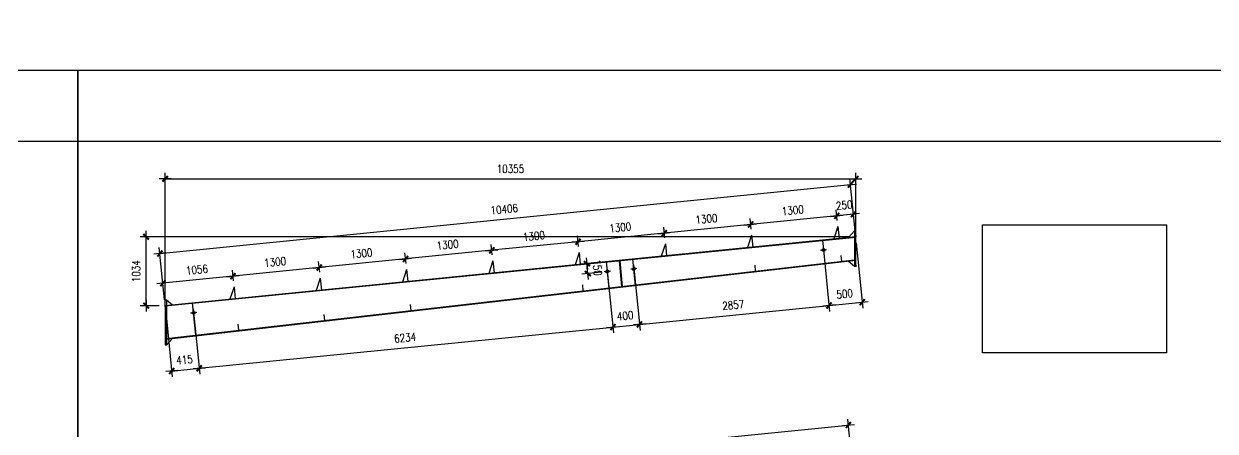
# Model space of a CAD drawing. Header units: millimetres. Extents: x 2287919 to 2522484, y -1845182 to -1736911.
# Drawn here: x 2450396 to 2468260, y -1804669 to -1798552 of the extents above; entities that cross this region are included whole.
import ezdxf

# ---------------------------------------------------------------- set-up
doc = ezdxf.new("R2010")
doc.units = ezdxf.units.MM
doc.header["$LTSCALE"] = 1000
doc.header["$PDMODE"] = 34
doc.styles.add('DIM_FONT', font='simplex.shx', dxfattribs={"width": 0.8, "bigfont": 'hztxt.shx'})
doc.dimstyles.new('WGH(1)', dxfattribs={"dimscale": 1.2, "dimtxt": 100, "dimasz": 0.5, "dimexe": 75, "dimexo": 75, "dimgap": 75, "dimtad": 1, "dimdec": 0, "dimzin": 0, "dimdsep": 46, "dimtxsty": 'DIM_FONT', "dimblk1": '_DIMX', "dimblk2": '_DIMX', "dimsah": 1, "dimcen": 0.09, "dimclrd": 3, "dimclre": 3, "dimclrt": 7, "dimadec": 0, "dimazin": 0, "dimtfac": 1, "dimtdec": 0, "dimtix": 1, "dimtmove": 2, "dimatfit": 3, "dimldrblk": '_DIMX', "dimfxl": 1, "dimtolj": 1, "dimtzin": 0, "dimarcsym": 0})

# ---------------------------------------------------------------- blocks, each defined once
blk = doc.blocks.new('_DIMX')
blk.add_line((-150, 0), (150, 0))
at = {"const_width": 50}
blk.add_lwpolyline([(-70, -70), (70, 70)], dxfattribs=at)
blk = doc.blocks.new('*D945')
at = {"color": 3, "lineweight": -2}
for p, q in [((2452524, -1802874), (2452622, -1803855)), ((2452937, -1802833), (2453035, -1803814)), ((2452614, -1803765), (2453025, -1803724))]:
    blk.add_line(p, q, dxfattribs=at)
at = {"layer": 'Defpoints', "color": 0}
for p in [(2452928, -1802743), (2452516, -1802784), (2453026, -1803724)]:
    blk.add_point(p, dxfattribs=at)
at = {"color": 3, "lineweight": -2, "xscale": 0.6, "yscale": 0.6, "zscale": 0.6}
for p, rotation in [((2452614, -1803766), 185.703750052774), ((2453026, -1803724), 5.703750052773997)]:
    blk.add_blockref('_DIMX', p, dxfattribs=dict(at, rotation=rotation))
at = {"color": 7, "insert": (2452805, -1803596), "char_height": 120, "attachment_point": 5, "rotation": 5.7038, "style": 'DIM_FONT'}
blk.add_mtext('\\A1;415', dxfattribs=at)
blk = doc.blocks.new('*D946')
at = {"color": 3, "lineweight": -2}
for p, q in [((2459140, -1802213), (2459238, -1803194)), ((2452937, -1802833), (2453035, -1803814)), ((2453027, -1803724), (2459229, -1803105))]:
    blk.add_line(p, q, dxfattribs=at)
at = {"layer": 'Defpoints', "color": 0}
for p in [(2459131, -1802123), (2452928, -1802743), (2459229, -1803105)]:
    blk.add_point(p, dxfattribs=at)
at = {"color": 3, "lineweight": -2, "xscale": 0.6, "yscale": 0.6, "zscale": 0.6}
for p, rotation in [((2459229, -1803105), 5.70375005276298), ((2453026, -1803724), 185.703750052763)]:
    blk.add_blockref('_DIMX', p, dxfattribs=dict(at, rotation=rotation))
at = {"color": 7, "insert": (2456113, -1803265), "char_height": 120, "attachment_point": 5, "rotation": 5.7038, "style": 'DIM_FONT'}
blk.add_mtext('\\A1;6234', dxfattribs=at)
blk = doc.blocks.new('*D947')
at = {"color": 3, "lineweight": -2}
for p, q in [((2459140, -1802213), (2459238, -1803194)), ((2459538, -1802173), (2459636, -1803155)), ((2459229, -1803105), (2459228, -1803105)), ((2459229, -1803105), (2459627, -1803065)), ((2459628, -1803065), (2459628, -1803065))]:
    blk.add_line(p, q, dxfattribs=at)
at = {"layer": 'Defpoints', "color": 0}
for p in [(2459131, -1802123), (2459529, -1802084), (2459627, -1803065)]:
    blk.add_point(p, dxfattribs=at)
at = {"color": 3, "lineweight": -2, "xscale": 0.6, "yscale": 0.6, "zscale": 0.6}
for p, rotation in [((2459229, -1803105), 5.703750052762971), ((2459627, -1803065), 185.703750052763)]:
    blk.add_blockref('_DIMX', p, dxfattribs=dict(at, rotation=rotation))
at = {"color": 7, "insert": (2459413, -1802936), "char_height": 120, "attachment_point": 5, "rotation": 5.7038, "style": 'DIM_FONT'}
blk.add_mtext('\\A1;400', dxfattribs=at)
blk = doc.blocks.new('*D948')
at = {"color": 3, "lineweight": -2}
for p, q in [((2462381, -1801889), (2462479, -1802871)), ((2459538, -1802173), (2459636, -1803155)), ((2459628, -1803065), (2462470, -1802781))]:
    blk.add_line(p, q, dxfattribs=at)
at = {"layer": 'Defpoints', "color": 0}
for p in [(2462372, -1801800), (2459529, -1802084), (2462470, -1802781)]:
    blk.add_point(p, dxfattribs=at)
at = {"color": 3, "lineweight": -2, "xscale": 0.6, "yscale": 0.6, "zscale": 0.6}
for p, rotation in [((2462470, -1802781), 5.70375005276298), ((2459627, -1803065), 185.703750052763)]:
    blk.add_blockref('_DIMX', p, dxfattribs=dict(at, rotation=rotation))
at = {"color": 7, "insert": (2461034, -1802774), "char_height": 120, "attachment_point": 5, "rotation": 5.7038, "style": 'DIM_FONT'}
blk.add_mtext('\\A1;2857', dxfattribs=at)
blk = doc.blocks.new('*D949')
at = {"color": 3, "lineweight": -2}
for p, q in [((2462879, -1801840), (2462977, -1802821)), ((2462381, -1801889), (2462479, -1802871)), ((2462471, -1802781), (2462967, -1802731))]:
    blk.add_line(p, q, dxfattribs=at)
at = {"layer": 'Defpoints', "color": 0}
for p in [(2462372, -1801800), (2462870, -1801750), (2462968, -1802731)]:
    blk.add_point(p, dxfattribs=at)
at = {"color": 3, "lineweight": -2, "xscale": 0.6, "yscale": 0.6, "zscale": 0.6}
for p, rotation in [((2462470, -1802781), 185.703750052763), ((2462968, -1802731), 5.70375005276298)]:
    blk.add_blockref('_DIMX', p, dxfattribs=dict(at, rotation=rotation))
at = {"color": 7, "insert": (2462704, -1802607), "char_height": 120, "attachment_point": 5, "rotation": 5.7038, "style": 'DIM_FONT'}
blk.add_mtext('\\A1;500', dxfattribs=at)
blk = doc.blocks.new('*D950')
at = {"color": 3, "lineweight": -2}
for p, q in [((2462843, -1801481), (2462827, -1801322)), ((2462594, -1801506), (2462578, -1801347)), ((2462587, -1801436), (2462586, -1801436)), ((2462836, -1801411), (2462587, -1801436)), ((2462837, -1801411), (2462837, -1801411))]:
    blk.add_line(p, q, dxfattribs=at)
at = {"layer": 'Defpoints', "color": 0}
for p in [(2462587, -1801436), (2462603, -1801596), (2462852, -1801571)]:
    blk.add_point(p, dxfattribs=at)
at = {"color": 3, "lineweight": -2, "xscale": 0.6, "yscale": 0.6, "zscale": 0.6}
for p, rotation in [((2462587, -1801436), 5.703750052739113), ((2462836, -1801411), 185.7037500527391)]:
    blk.add_blockref('_DIMX', p, dxfattribs=dict(at, rotation=rotation))
at = {"color": 7, "insert": (2462697, -1801275), "char_height": 120, "attachment_point": 5, "rotation": 5.7038, "style": 'DIM_FONT'}
blk.add_mtext('\\A1;250', dxfattribs=at)
blk = doc.blocks.new('*D951')
at = {"color": 3, "lineweight": -2}
for p, q in [((2461301, -1801635), (2461285, -1801476)), ((2462587, -1801436), (2461294, -1801565)), ((2462594, -1801506), (2462578, -1801347))]:
    blk.add_line(p, q, dxfattribs=at)
at = {"layer": 'Defpoints', "color": 0}
for p in [(2461294, -1801565), (2462603, -1801596), (2461310, -1801725)]:
    blk.add_point(p, dxfattribs=at)
at = {"color": 3, "lineweight": -2, "xscale": 0.6, "yscale": 0.6, "zscale": 0.6}
for p, rotation in [((2461294, -1801565), 185.7037500527391), ((2462587, -1801436), 5.703750052739149)]:
    blk.add_blockref('_DIMX', p, dxfattribs=dict(at, rotation=rotation))
at = {"color": 7, "insert": (2461926, -1801352), "char_height": 120, "attachment_point": 5, "rotation": 5.7038, "style": 'DIM_FONT'}
blk.add_mtext('\\A1;1300', dxfattribs=at)
blk = doc.blocks.new('*D952')
at = {"color": 3, "lineweight": -2}
for p, q in [((2461301, -1801635), (2461285, -1801476)), ((2460007, -1801765), (2459991, -1801605)), ((2461293, -1801566), (2460001, -1801695))]:
    blk.add_line(p, q, dxfattribs=at)
at = {"layer": 'Defpoints', "color": 0}
for p in [(2460000, -1801695), (2460016, -1801854), (2461310, -1801725)]:
    blk.add_point(p, dxfattribs=at)
at = {"color": 3, "lineweight": -2, "xscale": 0.6, "yscale": 0.6, "zscale": 0.6}
for p, rotation in [((2461294, -1801565), 5.703750052739149), ((2460000, -1801695), 185.7037500527391)]:
    blk.add_blockref('_DIMX', p, dxfattribs=dict(at, rotation=rotation))
at = {"color": 7, "insert": (2460632, -1801481), "char_height": 120, "attachment_point": 5, "rotation": 5.7038, "style": 'DIM_FONT'}
blk.add_mtext('\\A1;1300', dxfattribs=at)
blk = doc.blocks.new('*D953')
at = {"color": 3, "lineweight": -2}
for p, q in [((2460007, -1801765), (2459991, -1801605)), ((2458714, -1801894), (2458698, -1801734)), ((2460000, -1801695), (2458707, -1801824))]:
    blk.add_line(p, q, dxfattribs=at)
at = {"layer": 'Defpoints', "color": 0}
for p in [(2458707, -1801824), (2460016, -1801854), (2458723, -1801983)]:
    blk.add_point(p, dxfattribs=at)
at = {"color": 3, "lineweight": -2, "xscale": 0.6, "yscale": 0.6, "zscale": 0.6}
for p, rotation in [((2460000, -1801695), 5.703750052739149), ((2458707, -1801824), 185.7037500527391)]:
    blk.add_blockref('_DIMX', p, dxfattribs=dict(at, rotation=rotation))
at = {"color": 7, "insert": (2459339, -1801610), "char_height": 120, "attachment_point": 5, "rotation": 5.7038, "style": 'DIM_FONT'}
blk.add_mtext('\\A1;1300', dxfattribs=at)
blk = doc.blocks.new('*D954')
at = {"color": 3, "lineweight": -2}
for p, q in [((2457420, -1802023), (2457404, -1801864)), ((2458706, -1801824), (2457414, -1801953)), ((2458714, -1801894), (2458698, -1801734))]:
    blk.add_line(p, q, dxfattribs=at)
at = {"layer": 'Defpoints', "color": 0}
for p in [(2457413, -1801953), (2458723, -1801983), (2457429, -1802113)]:
    blk.add_point(p, dxfattribs=at)
at = {"color": 3, "lineweight": -2, "xscale": 0.6, "yscale": 0.6, "zscale": 0.6}
for p, rotation in [((2458707, -1801824), 5.703750052739149), ((2457413, -1801953), 185.7037500527391)]:
    blk.add_blockref('_DIMX', p, dxfattribs=dict(at, rotation=rotation))
at = {"color": 7, "insert": (2458045, -1801739), "char_height": 120, "attachment_point": 5, "rotation": 5.7038, "style": 'DIM_FONT'}
blk.add_mtext('\\A1;1300', dxfattribs=at)
blk = doc.blocks.new('*D955')
at = {"color": 3, "lineweight": -2}
for p, q in [((2457420, -1802023), (2457404, -1801864)), ((2456127, -1802152), (2456111, -1801993)), ((2457413, -1801953), (2456120, -1802082))]:
    blk.add_line(p, q, dxfattribs=at)
at = {"layer": 'Defpoints', "color": 0}
for p in [(2456120, -1802082), (2457429, -1802113), (2456136, -1802242)]:
    blk.add_point(p, dxfattribs=at)
at = {"color": 3, "lineweight": -2, "xscale": 0.6, "yscale": 0.6, "zscale": 0.6}
for p, rotation in [((2456120, -1802082), 185.7037500527391), ((2457413, -1801953), 5.703750052739149)]:
    blk.add_blockref('_DIMX', p, dxfattribs=dict(at, rotation=rotation))
at = {"color": 7, "insert": (2456751, -1801868), "char_height": 120, "attachment_point": 5, "rotation": 5.7038, "style": 'DIM_FONT'}
blk.add_mtext('\\A1;1300', dxfattribs=at)
blk = doc.blocks.new('*D956')
at = {"color": 3, "lineweight": -2}
for p, q in [((2456127, -1802152), (2456111, -1801993)), ((2454833, -1802281), (2454817, -1802122)), ((2456119, -1802082), (2454827, -1802211))]:
    blk.add_line(p, q, dxfattribs=at)
at = {"layer": 'Defpoints', "color": 0}
for p in [(2454826, -1802211), (2454842, -1802371), (2456136, -1802242)]:
    blk.add_point(p, dxfattribs=at)
at = {"color": 3, "lineweight": -2, "xscale": 0.6, "yscale": 0.6, "zscale": 0.6}
for p, rotation in [((2456120, -1802082), 5.703750052739149), ((2454826, -1802211), 185.7037500527391)]:
    blk.add_blockref('_DIMX', p, dxfattribs=dict(at, rotation=rotation))
at = {"color": 7, "insert": (2455458, -1801998), "char_height": 120, "attachment_point": 5, "rotation": 5.7038, "style": 'DIM_FONT'}
blk.add_mtext('\\A1;1300', dxfattribs=at)
blk = doc.blocks.new('*D957')
at = {"color": 3, "lineweight": -2}
for p, q in [((2454825, -1802212), (2453533, -1802341)), ((2454833, -1802281), (2454817, -1802122)), ((2453539, -1802411), (2453524, -1802251))]:
    blk.add_line(p, q, dxfattribs=at)
at = {"layer": 'Defpoints', "color": 0}
for p in [(2453532, -1802341), (2454842, -1802371), (2453548, -1802500)]:
    blk.add_point(p, dxfattribs=at)
at = {"color": 3, "lineweight": -2, "xscale": 0.6, "yscale": 0.6, "zscale": 0.6}
for p, rotation in [((2454826, -1802211), 5.703750052739149), ((2453532, -1802341), 185.7037500527391)]:
    blk.add_blockref('_DIMX', p, dxfattribs=dict(at, rotation=rotation))
at = {"color": 7, "insert": (2454164, -1802127), "char_height": 120, "attachment_point": 5, "rotation": 5.7038, "style": 'DIM_FONT'}
blk.add_mtext('\\A1;1300', dxfattribs=at)
blk = doc.blocks.new('*D958')
at = {"color": 3, "lineweight": -2}
for p, q in [((2452507, -1802695), (2452473, -1802356)), ((2453532, -1802341), (2452482, -1802446)), ((2453539, -1802411), (2453524, -1802251))]:
    blk.add_line(p, q, dxfattribs=at)
at = {"layer": 'Defpoints', "color": 0}
for p in [(2452482, -1802446), (2453548, -1802500), (2452516, -1802784)]:
    blk.add_point(p, dxfattribs=at)
at = {"color": 3, "lineweight": -2, "xscale": 0.6, "yscale": 0.6, "zscale": 0.6}
for p, rotation in [((2452482, -1802446), 185.7037500527391), ((2453532, -1802341), 5.703750052739149)]:
    blk.add_blockref('_DIMX', p, dxfattribs=dict(at, rotation=rotation))
at = {"color": 7, "insert": (2452992, -1802244), "char_height": 120, "attachment_point": 5, "rotation": 5.7038, "style": 'DIM_FONT'}
blk.add_mtext('\\A1;1056', dxfattribs=at)
blk = doc.blocks.new('*D959')
at = {"color": 3, "lineweight": -2}
for p, q in [((2452515.5, -1802694.200965), (2452515.5, -1800790)), ((2462870, -1801660), (2462870, -1800790)), ((2452516.1, -1800880), (2462869.4, -1800880))]:
    blk.add_line(p, q, dxfattribs=at)
at = {"layer": 'Defpoints', "color": 0}
for p in [(2462870, -1800880), (2462870, -1801750), (2452515.5, -1802784.200965)]:
    blk.add_point(p, dxfattribs=at)
at = {"color": 3, "lineweight": -2, "xscale": 0.6, "yscale": 0.6, "zscale": 0.6, "rotation": 180}
blk.add_blockref('_DIMX', (2452515.5, -1800880), dxfattribs=at)
at = {"color": 3, "lineweight": -2, "xscale": 0.6, "yscale": 0.6, "zscale": 0.6}
blk.add_blockref('_DIMX', (2462870, -1800880), dxfattribs=at)
at = {"color": 7, "insert": (2457692.75, -1800730), "char_height": 120, "attachment_point": 5, "style": 'DIM_FONT'}
blk.add_mtext('\\A1;10355', dxfattribs=at)
blk = doc.blocks.new('*D960')
at = {"color": 3, "lineweight": -2}
for p, q in [((2462780, -1801750), (2452140, -1801750)), ((2452230, -1802784), (2452230, -1801751)), ((2452426, -1802784), (2452140, -1802784))]:
    blk.add_line(p, q, dxfattribs=at)
at = {"layer": 'Defpoints', "color": 0}
for p in [(2452230, -1801750), (2462870, -1801750), (2452516, -1802784)]:
    blk.add_point(p, dxfattribs=at)
at = {"color": 3, "lineweight": -2, "xscale": 0.6, "yscale": 0.6, "zscale": 0.6}
for p, rotation in [((2452230, -1801750), 90), ((2452230, -1802784), 270)]:
    blk.add_blockref('_DIMX', p, dxfattribs=dict(at, rotation=rotation))
at = {"color": 7, "insert": (2452080, -1802267), "char_height": 120, "attachment_point": 5, "rotation": 90, "style": 'DIM_FONT'}
blk.add_mtext('\\A1;1034', dxfattribs=at)
blk = doc.blocks.new('*D961')
at = {"color": 3, "lineweight": -2}
for p, q in [((2452438, -1802001), (2462791, -1800967)), ((2462861, -1801660), (2462783, -1800877)), ((2452507, -1802695), (2452428, -1801911))]:
    blk.add_line(p, q, dxfattribs=at)
at = {"layer": 'Defpoints', "color": 0}
for p in [(2462792, -1800967), (2462870, -1801750), (2452516, -1802784)]:
    blk.add_point(p, dxfattribs=at)
at = {"color": 3, "lineweight": -2, "xscale": 0.6, "yscale": 0.6, "zscale": 0.6}
for p, rotation in [((2462792, -1800967), 5.703750052839264), ((2452437, -1802001), 185.7037500528392)]:
    blk.add_blockref('_DIMX', p, dxfattribs=dict(at, rotation=rotation))
at = {"color": 7, "insert": (2457600, -1801335), "char_height": 120, "attachment_point": 5, "rotation": 5.7038, "style": 'DIM_FONT'}
blk.add_mtext('\\A1;10406', dxfattribs=at)
blk = doc.blocks.new('*D966')
at = {"color": 3, "lineweight": -2}
for p, q in [((2462798, -1804955), (2462751, -1804487)), ((2452394, -1805612), (2462759, -1804576)), ((2452431, -1805990), (2452384, -1805522))]:
    blk.add_line(p, q, dxfattribs=at)
at = {"layer": 'Defpoints', "color": 0}
for p in [(2462760, -1804576), (2462807, -1805045), (2452440, -1806080)]:
    blk.add_point(p, dxfattribs=at)
at = {"color": 3, "lineweight": -2, "xscale": 0.6, "yscale": 0.6, "zscale": 0.6}
for p, rotation in [((2462760, -1804576), 5.703750052841298), ((2452393, -1805612), 185.7037500528413)]:
    blk.add_blockref('_DIMX', p, dxfattribs=dict(at, rotation=rotation))
at = {"color": 7, "insert": (2457562, -1804945), "char_height": 120, "attachment_point": 5, "rotation": 5.7038, "style": 'DIM_FONT'}
blk.add_mtext('\\A1;腹板 10418', dxfattribs=at)
blk = doc.blocks.new('*D1017')
at = {"color": 3, "lineweight": -2}
for p, q in [((2459042, -1802132), (2458750, -1802162)), ((2458839, -1802152), (2458839, -1802151)), ((2458854, -1802302), (2458839, -1802153)), ((2459057, -1802282), (2458765, -1802311)), ((2458854, -1802302), (2458854, -1802303))]:
    blk.add_line(p, q, dxfattribs=at)
at = {"layer": 'Defpoints', "color": 0}
for p in [(2458839, -1802153), (2459131, -1802123), (2459146, -1802273)]:
    blk.add_point(p, dxfattribs=at)
at = {"color": 3, "lineweight": -2, "xscale": 0.6, "yscale": 0.6, "zscale": 0.6}
for p, rotation in [((2458839, -1802153), 275.7037500528238), ((2458854, -1802302), 95.7037500528238)]:
    blk.add_blockref('_DIMX', p, dxfattribs=dict(at, rotation=rotation))
at = {"color": 7, "insert": (2458996, -1802212), "char_height": 120, "attachment_point": 5, "rotation": 275.7038, "style": 'DIM_FONT'}
blk.add_mtext('\\A1;150', dxfattribs=at)

msp = doc.modelspace()

# ---------------------------------------------------------------- linework, layer by layer
for p, q in [((2462603.3, -1801595.7), (2462541.6, -1801782.8)), ((2462603.3, -1801595.7), (2462621.2, -1801774.8)), ((2462852, -1801660), (2462762, -1801760.8)), ((2462852.1, -1801570.9), (2462870, -1801750)), ((2462870, -1801750), (2452515.5, -1802784.2)), ((2462870.8, -1801758), (2452515.5, -1802792.2)), ((2460016.2, -1801854.1), (2459954.5, -1802041.2)), ((2460016.2, -1801854.1), (2460034.1, -1802033.2)), ((2461309.8, -1801724.9), (2461248.1, -1801912)), ((2461309.8, -1801724.9), (2461327.7, -1801904)), ((2458722.7, -1801983.3), (2458660.9, -1802170.4)), ((2458722.7, -1801983.3), (2458740.5, -1802162.4)), ((2462433.2, -1801944.4), (2462341.6, -1801953.5)), ((2462401.2, -1801936.5), (2462371.4, -1801939.5)), ((2462403.4, -1801958.4), (2462373.6, -1801961.4)), ((2462384.3, -1801918.1), (2462390.5, -1801979.8)), ((2462646.6, -1802028.4), (2462655.5, -1802118)), ((2452532.6, -1803276.9), (2462852, -1802095.5)), ((2452533.5, -1803284.9), (2462870, -1802101.5)), ((2457429.1, -1802112.5), (2457367.4, -1802299.6)), ((2457429.1, -1802112.5), (2457447, -1802291.6)), ((2459364.2, -1802494.8), (2459326, -1802112)), ((2459374.2, -1802493.7), (2459336, -1802111)), ((2459589.9, -1802228.4), (2459498.3, -1802237.5)), ((2459557.9, -1802220.5), (2459528.1, -1802223.5)), ((2459541, -1802202.1), (2459547.2, -1802263.8)), ((2461354.9, -1802176.3), (2461363.8, -1802265.9)), ((2462762, -1802113.8), (2462852, -1802190)), ((2454842, -1802370.9), (2454780.3, -1802558)), ((2454842, -1802370.9), (2454859.9, -1802550)), ((2456135.5, -1802241.7), (2456073.8, -1802428.8)), ((2456135.5, -1802241.7), (2456153.4, -1802420.8)), ((2459191.9, -1802268.1), (2459100.3, -1802277.3)), ((2459159.9, -1802260.3), (2459130.1, -1802263.2)), ((2459162.1, -1802282.1), (2459132.3, -1802285.1)), ((2459143, -1802241.8), (2459149.2, -1802303.5)), ((2459560.1, -1802242.4), (2459530.3, -1802245.4)), ((2453548.4, -1802500.1), (2453486.7, -1802687.2)), ((2453548.4, -1802500.1), (2453566.3, -1802679.2)), ((2458771.5, -1802472.1), (2458780.4, -1802561.6)), ((2459375, -1802501.7), (2459375, -1802501.6)), ((2452533.5, -1802695), (2452623.5, -1802773.4)), ((2452988.7, -1802887.7), (2452897.2, -1802896.8)), ((2452956.8, -1802879.8), (2452926.9, -1802882.8)), ((2452959, -1802901.7), (2452929.1, -1802904.7)), ((2452939.9, -1802861.4), (2452946, -1802923.1)), ((2454896.4, -1802915.7), (2454905.3, -1803005.3)), ((2456188.1, -1802767.8), (2456197, -1802857.4)), ((2453604.7, -1803063.6), (2453613.6, -1803153.2)), ((2452533.5, -1803375), (2452623.5, -1803274.6))]:
    msp.add_line(p, q)
at = {"color": 2}
for p, q in [((2462870, -1801660), (2462852, -1801660)), ((2462852, -1801660), (2462852, -1802190)), ((2462870, -1801750), (2462870, -1801660)), ((2462870, -1802190), (2462870, -1801750)), ((2462852, -1802190), (2462870, -1802190)), ((2462888, -1802190), (2462870, -1802190)), ((2452515.5, -1802795), (2452515.5, -1802695)), ((2452515.5, -1802795), (2452515.5, -1802695)), ((2452515.5, -1802695), (2452533.5, -1802695)), ((2452533.5, -1802695), (2452533.5, -1803375)), ((2452515.5, -1802795), (2452515.5, -1803375)), ((2452533.5, -1803375), (2452515.5, -1803375))]:
    msp.add_line(p, q, dxfattribs=at)
at = {"color": 1}
for p, q in [((2462372.5, -1801799.7), (2462407.1, -1802146.4)), ((2459171, -1802522.1), (2459131.2, -1802123.4)), ((2459370, -1802502.2), (2459330.2, -1802103.6)), ((2459569, -1802482.3), (2459529.2, -1802083.7)), ((2452976.3, -1803226.1), (2452928, -1802743))]:
    msp.add_line(p, q, dxfattribs=at)
for points in [[(2449705.5, -1768081.5), (2504637, -1768081.5), (2504637, -1799252), (2449705.5, -1799252)], [(2433383.9, -1800312), (2451203.9, -1800312), (2451203.9, -1799252), (2433383.9, -1799252)], [(2451203.9, -1800312), (2469023.9, -1800312), (2469023.9, -1799252), (2451203.9, -1799252)], [(2433383.9, -1800312), (2451203.9, -1800312), (2451203.9, -1812912), (2433383.9, -1812912)], [(2451203.9, -1800312), (2469023.9, -1800312), (2469023.9, -1812912), (2451203.9, -1812912)], [(2464770, -1801570), (2467530, -1801570), (2467530, -1803490), (2464770, -1803490)]]:
    msp.add_lwpolyline(points, close=True)
for centre, start, end in [((2462372.5, -1801950.4), 95.70375, 275.70416), ((2462402.3, -1801947.5), 275.70442, 95.70375), ((2459529.2, -1802234.4), 95.70375, 275.70416), ((2459559, -1802231.4), 275.70442, 95.70375), ((2459131.2, -1802274.2), 95.70375, 275.70416), ((2459161, -1802271.2), 275.70442, 95.70375), ((2452928, -1802893.7), 95.70375, 275.70416), ((2452957.9, -1802890.8), 275.70442, 95.70375)]:
    msp.add_arc(centre, 11, start, end)

# ---------------------------------------------------------------- dimensions: what is measured, and where the dimension line sits
dim = msp.add_linear_dim(base=(2462870, -1800880), p1=(2452515.5, -1802784.200965), p2=(2462870, -1801750), dimstyle='WGH(1)')
dim.commit()
dim.dimension.update_dxf_attribs({"geometry": '*D959', "text_midpoint": (2457692.75, -1800730)})
for p1, p2, distance, picture, middle in [((2452515.5, -1802784.2), (2462870, -1801750), 787.2, '*D961', (2457599.6, -1801334.5)), ((2462852.1, -1801570.9), (2462603.3, -1801595.7), -160.3, '*D950', (2462696.9, -1801274.6)), ((2459146.1, -1802272.7), (2459131.2, -1802123.4), 293.4, '*D1017', (2458996, -1802212.3)), ((2452515.5, -1802784.2), (2452928, -1802743), -986.2, '*D945', (2452804.9, -1803595.6))]:
    dim = msp.add_aligned_dim(p1=p1, p2=p2, distance=distance, dimstyle='WGH(1)')
    dim.commit()
    dim.dimension.update_dxf_attribs({"geometry": picture, "text_midpoint": middle})
for base, p1, p2, angle, picture, middle in [((2461293.9, -1801565.5), (2462603.3, -1801595.7), (2461309.8, -1801724.9), 5.70375, '*D951', (2461925.7, -1801351.6)), ((2458706.7, -1801823.9), (2460016.2, -1801854.1), (2458722.7, -1801983.3), 5.70375, '*D953', (2459338.6, -1801610)), ((2460000.3, -1801694.7), (2461309.8, -1801724.9), (2460016.2, -1801854.1), 5.70375, '*D952', (2460632.2, -1801480.8)), ((2452230, -1801750), (2452515.5, -1802784.2), (2462870, -1801750), 90, '*D960', (2452080, -1802267.1)), ((2457413.2, -1801953.1), (2458722.7, -1801983.3), (2457429.1, -1802112.5), 5.70375, '*D954', (2458045, -1801739.2)), ((2456119.6, -1802082.3), (2457429.1, -1802112.5), (2456135.5, -1802241.7), 5.70375, '*D955', (2456751.5, -1801868.4)), ((2462470.5, -1802781), (2459529.2, -1802083.7), (2462372.5, -1801799.7), 185.70375, '*D948', (2461033.9, -1802773.7)), ((2462968, -1802731.3), (2462372.5, -1801799.7), (2462870, -1801750), 185.70375, '*D949', (2462704.3, -1802606.9)), ((2453532.5, -1802340.7), (2454842, -1802370.9), (2453548.4, -1802500.1), 5.70375, '*D957', (2454164.3, -1802126.8)), ((2454826, -1802211.5), (2456135.5, -1802241.7), (2454842, -1802370.9), 5.70375, '*D956', (2455457.9, -1801997.6)), ((2452481.7, -1802445.6), (2453548.4, -1802500.1), (2452515.5, -1802784.2), 5.70375, '*D958', (2452992.2, -1802243.9)), ((2459229.2, -1803104.7), (2452928, -1802743), (2459131.2, -1802123.4), 185.70375, '*D946', (2456112.7, -1803265.3)), ((2459627.2, -1803065), (2459131.2, -1802123.4), (2459529.2, -1802083.7), 185.70375, '*D947', (2459413.3, -1802935.6))]:
    dim = msp.add_linear_dim(base=base, p1=p1, p2=p2, angle=angle, dimstyle='WGH(1)')
    dim.commit()
    dim.dimension.update_dxf_attribs({"geometry": picture, "text_midpoint": middle})
dim = msp.add_aligned_dim(p1=(2452440, -1806080), p2=(2462806.6, -1805044.6), distance=470.5, text='腹板 10418', dimstyle='WGH(1)')
dim.commit()
dim.dimension.update_dxf_attribs({"geometry": '*D966', "text_midpoint": (2457561.6, -1804944.8)})

doc.saveas('drawing.dxf')
